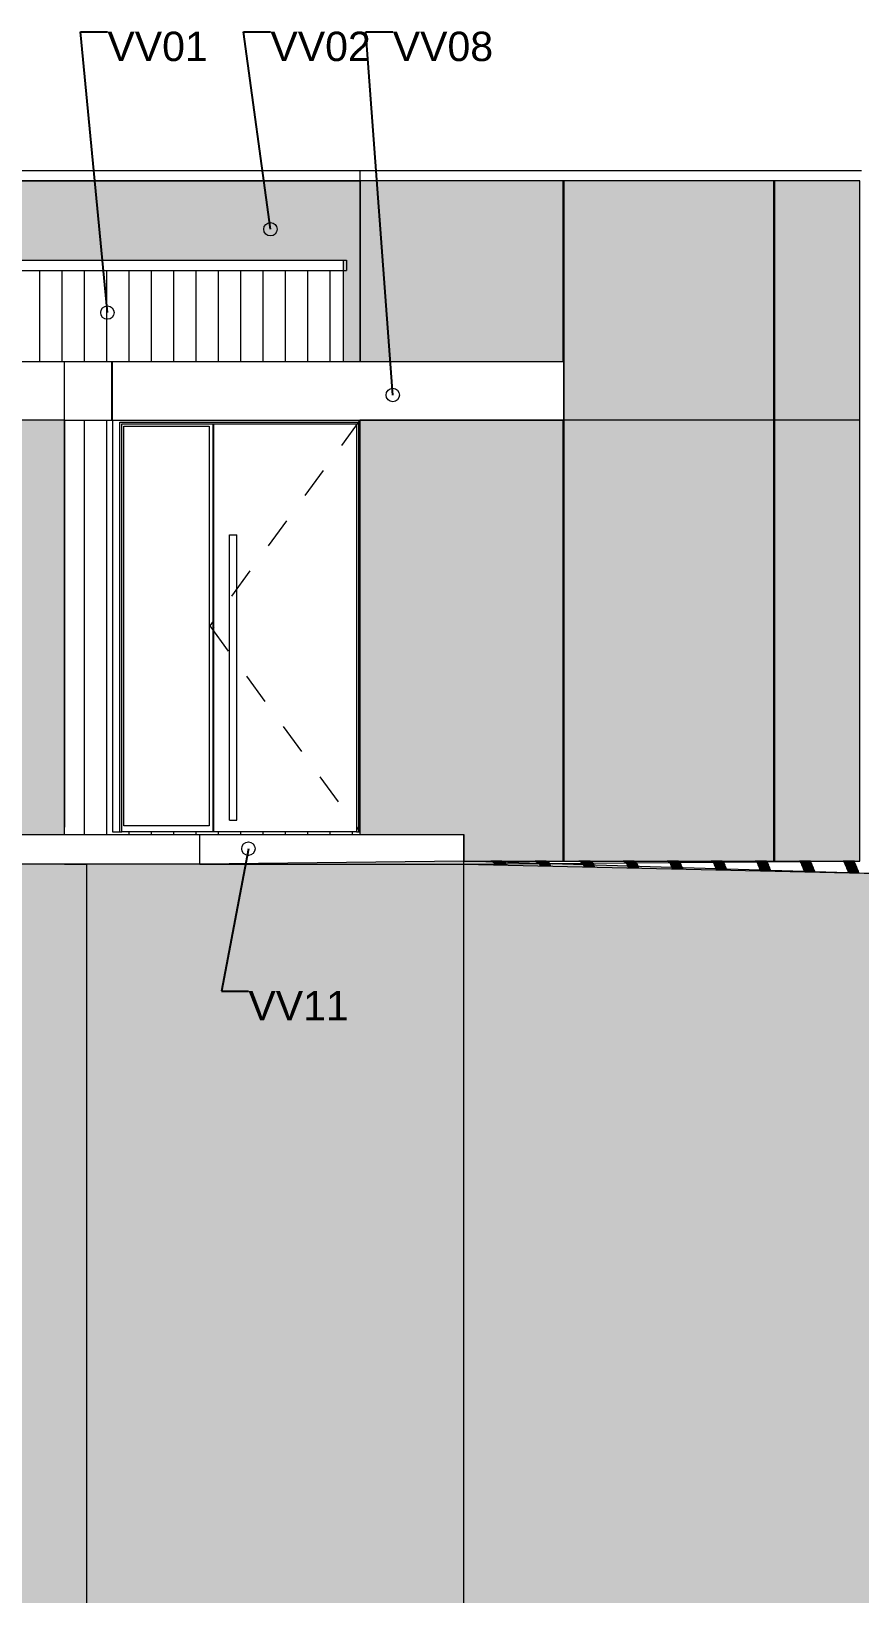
# Model space of a CAD drawing. Header units: millimetres. Extents: x -280990 to -136866, y -15139 to 7194.
# Drawn here: x -158849 to -153207, y -3972 to 6661 of the extents above; entities that cross this region are included whole.
import ezdxf

# ---------------------------------------------------------------- set-up
doc = ezdxf.new("R2010")
doc.units = ezdxf.units.MM
doc.header["$MEASUREMENT"] = 0
doc.linetypes.add('Dashed', pattern=[423.333333, 211.666667, -211.666667])
for name, color, linetype, lineweight in [('Annotation - Label_Pen_No__1', 7, 'Continuous', 13), ('New_   _3D_Pen_No__1', 7, 'Continuous', 13), ('New_0_Pen_No__1', 7, 'Continuous', 13), ('New_0_Pen_No__2', 8, 'Continuous', 15), ('New_2D Drafting - General_Pen_No__1', 7, 'Continuous', 13), ('New_2D Drafting - General_Pen_No__18', 9, 'Continuous', 15), ('New_ARCHICAD Doors_Pen_No__1', 7, 'Continuous', 13), ('New_HALJASTUS_Pen_No__1', 7, 'Continuous', 13), ('New_Shell - Roof_Pen_No__1', 7, 'Continuous', 13), ('New_Site & Landscape - Terrain_Pen_No__1', 7, 'Continuous', 13), ('New_Structural - Bearing_Pen_No__1', 7, 'Continuous', 13)]:
    doc.layers.add(name, color=color, linetype=linetype, lineweight=lineweight)
doc.layers.add('New_2D Drafting - General_Pen_No__61', color=7, linetype='Continuous', lineweight=20, true_color=0x6a6a6a)
doc.layers.add('New_Structural - Bearing', color=7, linetype='Continuous')
doc.styles.add('GENERATED_STYLE_1', font='')
doc.styles.get('GENERATED_STYLE_1').set_extended_font_data('Arial')
doc.dimstyles.new('GENERATED_STYLE__2', dxfattribs={"dimtxt": 0.18, "dimasz": 182.4, "dimexe": 0.18, "dimexo": 0.0625, "dimgap": 0, "dimtad": 0, "dimtih": 1, "dimtoh": 1, "dimdec": 4, "dimzin": 0, "dimdsep": 46, "dimcen": 0.09, "dimadec": 0, "dimazin": 0, "dimtfac": 1, "dimtdec": 4, "dimtmove": 0, "dimatfit": 3, "dimldrblk": 'ARROWHEAD_1', "dimfxl": 0, "dimtolj": 1, "dimtzin": 0, "dimarcsym": 0})

# ---------------------------------------------------------------- blocks, each defined once
blk = doc.blocks.new('ARROWHEAD_1')
at = {"color": 0, "linetype": 'Continuous', "lineweight": 0}
blk.add_line((0, 0), (-1, 0), dxfattribs=at)
blk.add_circle((0, 0), 0.25, dxfattribs=at)

msp = doc.modelspace()

# ---------------------------------------------------------------- hatches: boundary and pattern name
at = {"layer": 'New_2D Drafting - General_Pen_No__18', "linetype": 'Continuous', "lineweight": 15}
for points in [[(-167270.0815, 1222.0463), (-167270.0815, 1213.5462), (-167198.5828, 1213.5462), (-164626.2995, 1213.5462), (-164626.2995, 4013.5463), (-164623.0332, 4013.5463), (-164623.0332, 4413.5462), (-163622.9603, 4413.5462), (-163622.9601, 5103.5463), (-156725.5452, 5103.5463), (-156725.5452, 5033.5462), (-156725.5452, 4413.5462), (-156608.3593, 4413.5462), (-156608.3593, 5103.5463), (-156608.3593, 5643.5462), (-167270.0815, 5643.5463)], [(-156610.7899, 1193.5463), (-155902.5965, 1193.5463), (-155902.5965, 1013.7076), (-153207.4733, 1013.7076), (-153207.4733, 5643.5462), (-156608.3593, 5643.5462), (-156608.3593, 4413.5463), (-155223.1908, 4413.5463), (-155223.1908, 4013.5463), (-156610.7899, 4013.5463)], [(-159022.8864, 4013.5462), (-159022.8864, 1193.5462), (-158622.8864, 1193.5462), (-158622.8864, 4013.5462)]]:
    msp.add_hatch(color=9, dxfattribs=at).paths.add_polyline_path(points)
at = {"layer": 'New_2D Drafting - General_Pen_No__61', "linetype": 'Continuous', "lineweight": 20, "true_color": 0x6a6a6a}
h = msp.add_hatch(dxfattribs=at)
h.set_pattern_fill('Dashed_0003', color=251, style=0, pattern_type=2)
h.set_pattern_definition([(45, (544818.18, 1213.55), (-183.84776, 183.84776), [194.99999, -65]), (45, (544818.18, 1397.4), (-183.84776, 183.84776), [194.99999, -65])])
h.paths.add_polyline_path([(-175351.4119, -15138.6962), (-136866.4204, -15138.6962), (-136880.1435, 617.9985), (-140103.53, 790.1595), (-144752.4156, 795.3361), (-148659.4545, 793.5462), (-155902.5965, 1013.7076), (-157702.217, 993.5462), (-159022.8864, 993.5462), (-164626.0405, 993.5462), (-175321.6693, 1014.3891), (-175351.4118, -246.9237)])
at = {"layer": 'New_Structural - Bearing', "linetype": 'Continuous', "lineweight": 0, "true_color": 0x000000}
h = msp.add_hatch(dxfattribs=at)
h.set_pattern_fill('Plank_Floor_vert_0003', color=18, style=0, pattern_type=2)
h.set_pattern_definition([(90, (544818.18, 1213.55), (152, 0), [])])
h.paths.add_polyline_path([(-163645.9603, 4413.5462), (-156702.4326, 4413.5461), (-156702.4326, 5033.5462), (-163645.9603, 5033.5462)])
h = msp.add_hatch(dxfattribs=at)
h.set_pattern_fill('Plank_Floor_vert_0003', color=18, style=0, pattern_type=2)
h.set_pattern_definition([(90, (544818.18, 1213.55), (152, 0), [])])
h.paths.add_polyline_path([(-158622.8863, 1243.5462), (-158622.8863, 1193.5462), (-157619.8244, 1193.5462), (-156608.3593, 1193.5463), (-156608.3593, 1213.5463), (-158295.2806, 1213.5463), (-158295.2806, 4013.5462), (-158620.4367, 4013.5462), (-158620.4367, 1243.5462)])

# ---------------------------------------------------------------- linework, layer by layer
at = {"layer": 'New_   _3D_Pen_No__1', "color": 7, "linetype": 'Continuous', "lineweight": 13}
for p, q in [((-157606.1053, 1213.5462), (-157606.1053, 3988.5462)), ((-157499.3971, 3233.2602), (-157449.3971, 3233.2602)), ((-157499.3971, 1292.9903), (-157499.3971, 3233.2602)), ((-157449.3971, 1292.9903), (-157449.3971, 3233.2602)), ((-157499.3971, 1292.9903), (-157449.3971, 1292.9903)), ((-158622.8864, 1193.5462), (-157702.217, 1193.5462)), ((-157702.217, 1193.5462), (-155902.5965, 1193.5462)), ((-157702.217, 993.5462), (-157702.217, 1193.5462)), ((-155902.5965, 1007.9585), (-155902.5965, 1193.5462)), ((-157702.217, 993.5462), (-155902.5965, 993.5462)), ((-155902.5965, -13925.15), (-155902.5965, 993.5462))]:
    msp.add_line(p, q, dxfattribs=at)
at = {"layer": 'New_0_Pen_No__1', "color": 7, "linetype": 'Continuous', "lineweight": 13, "flags": 128}
for points in [[(-156608.3593, 4413.5462), (-155227.1908, 4413.5462), (-155227.1908, 5643.5462), (-156608.3593, 5643.5462)], [(-155223.1908, 4017.5463), (-153793.0223, 4017.5463), (-153793.0223, 5643.5462), (-155223.1908, 5643.5462)], [(-153789.0223, 4017.5463), (-153207.4733, 4017.5463), (-153207.4733, 5643.5462), (-153789.0223, 5643.5462)], [(-156610.7899, 1193.5463), (-155902.5965, 1193.5463), (-155902.5965, 1013.7076), (-155227.1908, 1013.7076), (-155227.1908, 4013.5463), (-156610.7899, 4013.5463)], [(-155223.1908, 1013.7076), (-153793.0223, 1013.7076), (-153793.0223, 4013.5463), (-155223.1908, 4013.5463)], [(-153789.0223, 1013.7076), (-153207.4733, 1013.7076), (-153207.4733, 4013.5463), (-153789.0223, 4013.5463)]]:
    msp.add_lwpolyline(points, close=True, dxfattribs=at)
at = {"layer": 'New_0_Pen_No__2', "color": 8, "linetype": 'Continuous', "lineweight": 15}
for p, q in [((-158299.2807, 4013.5462), (-158299.2807, 4413.5459)), ((-158295.2807, 4013.5462), (-158295.2807, 4413.5459))]:
    msp.add_line(p, q, dxfattribs=at)
at = {"layer": 'New_2D Drafting - General_Pen_No__1', "color": 7, "linetype": 'Dashed', "lineweight": 13}
for p, q in [((-156610.7899, 4013.5462), (-157633.2807, 2613.5462)), ((-157633.2807, 2613.5462), (-156610.7899, 1213.5462))]:
    msp.add_line(p, q, dxfattribs=at)
at = {"layer": 'New_2D Drafting - General_Pen_No__1', "color": 7, "linetype": 'Continuous', "lineweight": 13, "flags": 128}
for points in [[(-167270.0815, 1222.0463), (-167270.0815, 1213.5462), (-167198.5828, 1213.5462), (-164626.2995, 1213.5462), (-164626.2995, 4013.5463), (-164623.0332, 4013.5463), (-164623.0332, 4413.5462), (-163622.9603, 4413.5462), (-163622.9601, 5103.5463), (-156725.5452, 5103.5463), (-156725.5452, 5033.5462), (-156725.5452, 4413.5462), (-156608.3593, 4413.5462), (-156608.3593, 5103.5463), (-156608.3593, 5643.5462), (-167270.0815, 5643.5463)], [(-156610.7899, 1193.5463), (-155902.5965, 1193.5463), (-155902.5965, 1013.7076), (-153207.4733, 1013.7076), (-153207.4733, 5643.5462), (-156608.3593, 5643.5462), (-156608.3593, 4413.5463), (-155223.1908, 4413.5463), (-155223.1908, 4013.5463), (-156610.7899, 4013.5463)], [(-159022.8864, 4013.5462), (-159022.8864, 1193.5462), (-158622.8864, 1193.5462), (-158622.8864, 4013.5462)], [(-175351.4119, -15138.6962), (-136866.4204, -15138.6962), (-136880.1435, 617.9985), (-140103.53, 790.1595), (-144752.4156, 795.3361), (-148659.4545, 793.5462), (-155902.5965, 1013.7076), (-157702.217, 993.5462), (-159022.8864, 993.5462), (-164626.0405, 993.5462), (-175321.6693, 1014.3891), (-175351.4118, -246.9237)]]:
    msp.add_lwpolyline(points, close=True, dxfattribs=at)
at = {"layer": 'New_ARCHICAD Doors_Pen_No__1', "color": 7, "linetype": 'Continuous', "lineweight": 13}
for p, q in [((-158295.2807, 4013.5462), (-158295.2807, 1213.5462)), ((-158245.2807, 1213.5462), (-158245.2807, 4000.5462)), ((-158245.2807, 4000.5462), (-156621.2807, 4000.5462)), ((-158233.2807, 1213.5462), (-158233.2807, 3988.5462)), ((-158233.2807, 3988.5462), (-156633.2807, 3988.5462)), ((-158218.2807, 1253.5462), (-158218.2807, 3973.5462)), ((-158218.2807, 3973.5462), (-157638.2807, 3973.5462)), ((-157638.2807, 3973.5462), (-157638.2807, 1253.5462)), ((-157610.2807, 1213.5462), (-157610.2807, 3985.5462)), ((-157610.2807, 3985.5462), (-157606.1053, 3985.5462)), ((-156633.2807, 3988.5462), (-156633.2807, 1213.5462)), ((-156621.2807, 4000.5462), (-156621.2807, 1213.5462)), ((-157606.1053, 2605.4878), (-157610.2807, 2599.5462)), ((-157606.1053, 2593.6047), (-157610.2807, 2599.5462)), ((-158295.2807, 1213.5462), (-158245.2807, 1213.5462)), ((-158245.2807, 1213.5462), (-158233.2807, 1213.5462)), ((-156633.2807, 1213.5462), (-158233.2807, 1213.5462)), ((-157638.2807, 1253.5462), (-158218.2807, 1253.5462)), ((-156633.2807, 1213.5462), (-156621.2807, 1213.5462)), ((-156621.2807, 1213.5462), (-156608.3593, 1213.5462))]:
    msp.add_line(p, q, dxfattribs=at)
at = {"layer": 'New_HALJASTUS_Pen_No__1', "color": 7, "linetype": 'Continuous', "lineweight": 13}
for p, q in [((-158622.8875, 993.5462), (-158472.2169, 993.5462)), ((-158472.2169, 993.5462), (-158472.2169, -13925.15))]:
    msp.add_line(p, q, dxfattribs=at)
at = {"layer": 'New_Shell - Roof_Pen_No__1', "color": 7, "linetype": 'Continuous', "lineweight": 13}
for p, q in [((-167277.1687, 5713.5462), (-156608.3593, 5713.5462)), ((-167277.1687, 5643.5462), (-156608.3593, 5643.5462)), ((-156608.3593, 5713.5462), (-153196.4732, 5713.5462)), ((-156608.3593, 5643.5462), (-156608.3593, 5713.5462)), ((-163645.9601, 5103.5462), (-156702.4326, 5103.5462)), ((-164623.0332, 4413.5462), (-158622.8864, 4413.5462)), ((-158622.8864, 4013.5462), (-158622.8864, 4413.5462)), ((-158622.8864, 4413.5462), (-155223.1908, 4413.5462)), ((-155223.1908, 4013.5462), (-155223.1908, 4413.5462)), ((-158620.6, 4013.5462), (-155223.1908, 4013.5462))]:
    msp.add_line(p, q, dxfattribs=at)
at = {"layer": 'New_Site & Landscape - Terrain_Pen_No__1', "color": 7, "linetype": 'Continuous', "lineweight": 13}
for p, q in [((-155902.5965, 993.5462), (-153248.5429, 1013.4002)), ((-155902.5965, 993.5462), (-155902.5965, 1007.9585)), ((-155902.5965, 993.5462), (-148659.4545, 826.4303)), ((-155644.4318, 1012.9581), (-155719.6625, 1013.083)), ((-155644.4318, 1012.9581), (-155719.199, 1012.8174)), ((-155642.5776, 1011.896), (-155717.8083, 1012.0209)), ((-155642.5776, 1011.896), (-155717.3448, 1011.7554)), ((-155640.7234, 1010.834), (-155715.9541, 1010.9588)), ((-155640.7234, 1010.834), (-155715.4905, 1010.6933)), ((-155638.8692, 1009.7719), (-155714.0999, 1009.8968)), ((-155638.8692, 1009.7719), (-155713.6363, 1009.6312)), ((-155637.015, 1008.7098), (-155712.2457, 1008.8347)), ((-155637.015, 1008.7098), (-155711.7821, 1008.5692)), ((-155635.1607, 1007.6478), (-155710.3914, 1007.7726)), ((-155635.1607, 1007.6478), (-155709.9279, 1007.5071)), ((-155633.3065, 1006.5857), (-155708.5372, 1006.7106)), ((-155633.3065, 1006.5857), (-155708.0737, 1006.4451)), ((-155631.4523, 1005.5236), (-155706.683, 1005.6485)), ((-155631.4523, 1005.5236), (-155706.2195, 1005.383)), ((-155629.5981, 1004.4616), (-155704.8288, 1004.5864)), ((-155629.5981, 1004.4616), (-155704.3652, 1004.3209)), ((-155627.7439, 1003.3995), (-155702.9746, 1003.5244)), ((-155627.7439, 1003.3995), (-155702.511, 1003.2589)), ((-155625.8897, 1002.3374), (-155701.1204, 1002.4623)), ((-155625.8896, 1002.3374), (-155700.6568, 1002.1968)), ((-155624.0354, 1001.2754), (-155699.2661, 1001.4003)), ((-155624.0354, 1001.2754), (-155698.8026, 1001.1347)), ((-155622.1812, 1000.2133), (-155697.4119, 1000.3382)), ((-155622.1812, 1000.2133), (-155696.9484, 1000.0727)), ((-155620.327, 999.1513), (-155695.5577, 999.2761)), ((-155620.327, 999.1513), (-155695.0941, 999.0106)), ((-155618.4728, 998.0892), (-155693.7035, 998.2141)), ((-155618.4728, 998.0892), (-155693.2399, 997.9486)), ((-155616.6186, 997.0271), (-155691.8493, 997.152)), ((-155616.6186, 997.0271), (-155691.3857, 996.8865)), ((-155614.7643, 995.9651), (-155689.9951, 996.0899)), ((-155614.7643, 995.9651), (-155689.5315, 995.8244)), ((-155612.9101, 992.3871), (-155688.1408, 994.6471)), ((-155612.9101, 992.3871), (-155687.6773, 993.5464)), ((-155611.0559, 987.9842), (-155686.2866, 990.2442)), ((-155611.0559, 987.9842), (-155685.8231, 989.1435)), ((-155644.4318, 1012.9581), (-155644.8409, 1013.1924)), ((-155642.5776, 1011.896), (-155643.0412, 1012.1615)), ((-155640.7234, 1010.834), (-155641.1869, 1011.0995)), ((-155638.8692, 1009.7719), (-155639.3327, 1010.0374)), ((-155637.015, 1008.7098), (-155637.4785, 1008.9753)), ((-155635.1607, 1007.6478), (-155635.6243, 1007.9133)), ((-155633.3065, 1006.5857), (-155633.7701, 1006.8512)), ((-155631.4523, 1005.5236), (-155631.9159, 1005.7892)), ((-155629.5981, 1004.4616), (-155630.0616, 1004.7271)), ((-155627.7439, 1003.3995), (-155628.2074, 1003.665)), ((-155625.8896, 1002.3374), (-155626.3532, 1002.603)), ((-155624.0354, 1001.2754), (-155624.499, 1001.5409)), ((-155622.1812, 1000.2133), (-155622.6448, 1000.4788)), ((-155620.327, 999.1513), (-155620.7905, 999.4168)), ((-155618.4728, 998.0892), (-155618.9363, 998.3547)), ((-155616.6186, 997.0271), (-155617.0821, 997.2926)), ((-155614.7643, 995.9651), (-155615.2279, 996.2306)), ((-155612.9101, 992.3871), (-155613.3737, 993.4878)), ((-155611.0559, 987.9842), (-155611.5195, 989.0849)), ((-155343.509, 1012.4586), (-155418.7397, 1012.5835)), ((-155343.509, 1012.4586), (-155418.2762, 1012.318)), ((-155341.6548, 1011.3965), (-155416.8855, 1011.5214)), ((-155341.6548, 1011.3965), (-155416.4219, 1011.2559)), ((-155339.8006, 1010.3345), (-155415.0313, 1010.4593)), ((-155339.8006, 1010.3345), (-155414.5677, 1010.1938)), ((-155337.9464, 1009.2724), (-155413.1771, 1009.3973)), ((-155337.9464, 1009.2724), (-155412.7135, 1009.1318)), ((-155336.0921, 1008.2103), (-155411.3229, 1008.3352)), ((-155336.0921, 1008.2103), (-155410.8593, 1008.0697)), ((-155334.2379, 1007.1483), (-155409.4686, 1007.2732)), ((-155334.2379, 1007.1483), (-155409.0051, 1007.0076)), ((-155332.3837, 1006.0862), (-155407.6144, 1006.2111)), ((-155332.3837, 1006.0862), (-155407.1509, 1005.9456)), ((-155330.5295, 1005.0242), (-155405.7602, 1005.149)), ((-155330.5295, 1005.0242), (-155405.2966, 1004.8835)), ((-155328.6753, 1003.9621), (-155403.906, 1004.087)), ((-155328.6753, 1003.9621), (-155403.4424, 1003.8214)), ((-155326.8211, 1002.9), (-155402.0518, 1003.0249)), ((-155326.8211, 1002.9), (-155401.5882, 1002.7594)), ((-155324.9668, 1001.838), (-155400.1975, 1001.9628)), ((-155324.9668, 1001.838), (-155399.734, 1001.6973)), ((-155323.1126, 1000.7759), (-155398.3433, 1000.9008)), ((-155323.1126, 1000.7759), (-155397.8798, 1000.6353)), ((-155321.2584, 999.7138), (-155396.4891, 999.8387)), ((-155321.2584, 999.7138), (-155396.0256, 999.5732)), ((-155319.4042, 998.6518), (-155394.6349, 998.7766)), ((-155319.4042, 998.6518), (-155394.1713, 998.5111)), ((-155353.9853, 997.6502), (-155392.7807, 997.7146)), ((-155377.0259, 997.4778), (-155392.3171, 997.4491)), ((-155315.6958, 992.1527), (-155390.9265, 994.4127)), ((-155315.6957, 992.1527), (-155390.4629, 993.312)), ((-155313.8415, 987.7498), (-155389.0722, 990.0098)), ((-155313.8415, 987.7498), (-155388.6087, 988.9091)), ((-155311.9873, 983.3469), (-155387.218, 985.6069)), ((-155311.9873, 983.3469), (-155386.7545, 984.5062)), ((-155317.55, 996.5556), (-155377.0282, 997.4778)), ((-155317.55, 996.5556), (-155353.9867, 997.6502)), ((-155343.509, 1012.4586), (-155343.9726, 1012.7241)), ((-155341.6548, 1011.3965), (-155342.1184, 1011.662)), ((-155339.8006, 1010.3345), (-155340.2641, 1010.6)), ((-155337.9464, 1009.2724), (-155338.4099, 1009.5379)), ((-155336.0921, 1008.2103), (-155336.5557, 1008.4759)), ((-155334.2379, 1007.1483), (-155334.7015, 1007.4138)), ((-155332.3837, 1006.0862), (-155332.8473, 1006.3517)), ((-155330.5295, 1005.0242), (-155330.9931, 1005.2897)), ((-155328.6753, 1003.9621), (-155329.1388, 1004.2276)), ((-155326.8211, 1002.9), (-155327.2846, 1003.1655)), ((-155324.9668, 1001.838), (-155325.4304, 1002.1035)), ((-155323.1126, 1000.7759), (-155323.5762, 1001.0414)), ((-155321.2584, 999.7138), (-155321.722, 999.9794)), ((-155319.4042, 998.6518), (-155319.8677, 998.9173)), ((-155317.55, 996.5556), (-155318.0135, 997.6563)), ((-155315.6958, 992.1527), (-155316.1593, 993.2534)), ((-155313.8415, 987.7498), (-155314.3051, 988.8505)), ((-155311.9873, 983.3469), (-155312.4509, 984.4476)), ((-155310.5298, 979.886), (-155310.5967, 980.0447)), ((-155044.4404, 1013.0212), (-155119.6711, 1013.146)), ((-155044.4404, 1013.0212), (-155119.2076, 1012.8805)), ((-155042.5862, 1011.9591), (-155117.8169, 1012.084)), ((-155042.5862, 1011.9591), (-155117.3534, 1011.8185)), ((-155040.732, 1010.897), (-155115.9627, 1011.0219)), ((-155040.732, 1010.897), (-155115.4991, 1010.7564)), ((-155038.8778, 1009.835), (-155114.1085, 1009.9599)), ((-155038.8778, 1009.835), (-155113.6449, 1009.6943)), ((-155037.0236, 1008.7729), (-155112.2543, 1008.8978)), ((-155037.0236, 1008.7729), (-155111.7907, 1008.6323)), ((-155035.1693, 1007.7109), (-155110.4, 1007.8357)), ((-155035.1693, 1007.7109), (-155109.9365, 1007.5702)), ((-155033.3151, 1006.6488), (-155108.5458, 1006.7737)), ((-155033.3151, 1006.6488), (-155108.0823, 1006.5082)), ((-155031.4609, 1005.5867), (-155106.6916, 1005.7116)), ((-155031.4609, 1005.5867), (-155106.228, 1005.4461)), ((-155029.6067, 1004.5247), (-155104.8374, 1004.6495)), ((-155029.6067, 1004.5247), (-155104.3738, 1004.384)), ((-155027.7525, 1003.4626), (-155102.9832, 1003.5875)), ((-155027.7525, 1003.4626), (-155102.5196, 1003.322)), ((-155025.8982, 1002.4005), (-155101.1289, 1002.5254)), ((-155025.8982, 1002.4005), (-155100.6654, 1002.2599)), ((-155024.044, 1001.3385), (-155099.2747, 1001.4634)), ((-155024.044, 1001.3385), (-155098.8112, 1001.1978)), ((-155022.1898, 1000.2764), (-155097.4205, 1000.4013)), ((-155022.1898, 1000.2764), (-155096.957, 1000.1358)), ((-155020.3356, 996.3212), (-155095.5663, 998.5813)), ((-155020.3356, 996.3212), (-155095.1027, 997.4805)), ((-155018.4814, 991.9183), (-155093.7121, 994.1784)), ((-155018.4814, 991.9183), (-155093.2485, 993.0776)), ((-155016.6272, 987.5154), (-155091.8579, 989.7755)), ((-155016.6272, 987.5154), (-155091.3943, 988.6747)), ((-155014.7729, 983.1125), (-155090.0036, 985.3726)), ((-155014.7729, 983.1125), (-155089.5401, 984.2718)), ((-155012.9187, 978.7096), (-155088.1494, 980.9697)), ((-155012.9187, 978.7096), (-155087.6859, 979.8689)), ((-155011.0645, 974.3067), (-155086.2952, 976.5668)), ((-155011.0645, 974.3067), (-155085.8317, 975.466)), ((-155044.4404, 1013.0212), (-155044.8302, 1013.2444)), ((-155042.5862, 1011.9591), (-155043.0498, 1012.2246)), ((-155040.732, 1010.897), (-155041.1955, 1011.1626)), ((-155038.8778, 1009.835), (-155039.3413, 1010.1005)), ((-155037.0236, 1008.7729), (-155037.4871, 1009.0384)), ((-155035.1693, 1007.7109), (-155035.6329, 1007.9764)), ((-155033.3151, 1006.6488), (-155033.7787, 1006.9143)), ((-155031.4609, 1005.5867), (-155031.9245, 1005.8522)), ((-155029.6067, 1004.5247), (-155030.0702, 1004.7902)), ((-155027.7525, 1003.4626), (-155028.216, 1003.7281)), ((-155025.8982, 1002.4005), (-155026.3618, 1002.6661)), ((-155024.044, 1001.3385), (-155024.5076, 1001.604)), ((-155022.1898, 1000.2764), (-155022.6534, 1000.5419)), ((-155020.3356, 996.3212), (-155020.7991, 997.422)), ((-155018.4814, 991.9183), (-155018.9449, 993.0191)), ((-155016.6272, 987.5154), (-155017.0907, 988.6162)), ((-155014.7729, 983.1125), (-155015.2365, 984.2132)), ((-155012.9187, 978.7096), (-155013.3823, 979.8103)), ((-155011.0645, 974.3067), (-155011.5281, 975.4074)), ((-154743.5176, 1012.5217), (-154818.7483, 1012.6466)), ((-154743.5176, 1012.5217), (-154818.2848, 1012.381)), ((-154741.6634, 1011.4596), (-154816.8941, 1011.5845)), ((-154741.6634, 1011.4596), (-154816.4305, 1011.319)), ((-154739.8092, 1010.3976), (-154815.0399, 1010.5224)), ((-154739.8092, 1010.3976), (-154814.5763, 1010.2569)), ((-154737.955, 1009.3355), (-154813.1857, 1009.4604)), ((-154737.955, 1009.3355), (-154812.7221, 1009.1949)), ((-154736.1007, 1008.2734), (-154811.3314, 1008.3983)), ((-154736.1007, 1008.2734), (-154810.8679, 1008.1328)), ((-154734.2465, 1007.2114), (-154809.4772, 1007.3362)), ((-154734.2465, 1007.2114), (-154809.0137, 1007.0707)), ((-154732.3923, 1006.1493), (-154807.623, 1006.2742)), ((-154732.3923, 1006.1493), (-154807.1595, 1006.0087)), ((-154730.5381, 1005.0872), (-154805.7688, 1005.2121)), ((-154730.5381, 1005.0872), (-154805.3052, 1004.9466)), ((-154728.6839, 1004.0252), (-154803.9146, 1004.1501)), ((-154728.6839, 1004.0252), (-154803.451, 1003.8845)), ((-154726.8297, 1002.9631), (-154802.0604, 1003.088)), ((-154726.8297, 1002.9631), (-154801.5968, 1002.8225)), ((-154774.6994, 1001.9836), (-154800.2061, 1002.0259)), ((-154724.9754, 1000.4898), (-154799.7426, 1001.6491)), ((-154723.1212, 996.0869), (-154798.3519, 998.3469)), ((-154723.1212, 996.0869), (-154797.8884, 997.2462)), ((-154721.267, 991.684), (-154796.4977, 993.944)), ((-154721.267, 991.684), (-154796.0341, 992.8433)), ((-154719.4128, 987.2811), (-154794.6435, 989.5411)), ((-154719.4128, 987.2811), (-154794.1799, 988.4404)), ((-154717.5586, 982.8782), (-154792.7893, 985.1382)), ((-154717.5586, 982.8782), (-154792.3257, 984.0375)), ((-154715.7043, 978.4753), (-154790.9351, 980.7353)), ((-154715.7043, 978.4753), (-154790.4715, 979.6346)), ((-154713.8501, 974.0724), (-154789.0808, 976.3324)), ((-154713.8501, 974.0724), (-154788.6173, 975.2317)), ((-154711.9959, 969.6695), (-154787.2266, 971.9295)), ((-154711.9959, 969.6695), (-154786.7631, 970.8288)), ((-154724.9754, 1000.4898), (-154774.701, 1001.9836)), ((-154743.5176, 1012.5217), (-154743.9812, 1012.7872)), ((-154741.6634, 1011.4596), (-154742.127, 1011.7251)), ((-154739.8092, 1010.3976), (-154740.2727, 1010.6631)), ((-154737.955, 1009.3355), (-154738.4185, 1009.601)), ((-154736.1007, 1008.2734), (-154736.5643, 1008.539)), ((-154734.2465, 1007.2114), (-154734.7101, 1007.4769)), ((-154732.3923, 1006.1493), (-154732.8559, 1006.4148)), ((-154730.5381, 1005.0872), (-154731.0016, 1005.3528)), ((-154728.6839, 1004.0252), (-154729.1474, 1004.2907)), ((-154726.8297, 1002.9631), (-154727.2932, 1003.2286)), ((-154724.9754, 1000.4898), (-154725.439, 1001.5905)), ((-154723.1212, 996.0869), (-154723.5848, 997.1876)), ((-154721.267, 991.684), (-154721.7306, 992.7847)), ((-154719.4128, 987.2811), (-154719.8763, 988.3818)), ((-154717.5586, 982.8782), (-154718.0221, 983.9789)), ((-154715.7043, 978.4753), (-154716.1679, 979.576)), ((-154713.8501, 974.0724), (-154714.3137, 975.1731)), ((-154711.9959, 969.6695), (-154712.4595, 970.7702)), ((-154710.4679, 966.0411), (-154710.6053, 966.3673)), ((-154444.449, 1013.0843), (-154519.6797, 1013.2091)), ((-154444.449, 1013.0843), (-154519.2162, 1012.9436)), ((-154442.5948, 1012.0222), (-154517.8255, 1012.1471)), ((-154442.5948, 1012.0222), (-154517.362, 1011.8816)), ((-154440.7406, 1010.9601), (-154515.9713, 1011.085)), ((-154440.7406, 1010.9601), (-154515.5077, 1010.8195)), ((-154438.8864, 1009.8981), (-154514.1171, 1010.023)), ((-154438.8864, 1009.8981), (-154513.6535, 1009.7574)), ((-154437.0322, 1008.836), (-154512.2629, 1008.9609)), ((-154437.0321, 1008.836), (-154511.7993, 1008.6954)), ((-154435.1779, 1007.774), (-154510.4086, 1007.8988)), ((-154435.1779, 1007.774), (-154509.9451, 1007.6333)), ((-154433.3237, 1006.7119), (-154508.5544, 1006.8368)), ((-154433.3237, 1006.7119), (-154508.0909, 1006.5712)), ((-154431.4695, 1005.6498), (-154506.7002, 1005.7747)), ((-154431.4695, 1005.6498), (-154506.2366, 1005.5092)), ((-154429.6153, 1004.5878), (-154504.846, 1004.7126)), ((-154429.6153, 1004.5878), (-154504.3824, 1004.4471)), ((-154427.7611, 1000.2554), (-154502.9918, 1002.5154)), ((-154427.7611, 1000.2554), (-154502.5282, 1001.4147)), ((-154425.9068, 995.8525), (-154501.1375, 998.1125)), ((-154425.9068, 995.8525), (-154500.674, 997.0118)), ((-154424.0526, 991.4496), (-154499.2833, 993.7096)), ((-154424.0526, 991.4496), (-154498.8198, 992.6089)), ((-154422.1984, 987.0467), (-154497.4291, 989.3067)), ((-154422.1984, 987.0467), (-154496.9656, 988.206)), ((-154420.3442, 982.6438), (-154495.5749, 984.9038)), ((-154420.3442, 982.6438), (-154495.1113, 983.8031)), ((-154418.49, 978.2409), (-154493.7207, 980.5009)), ((-154418.49, 978.2409), (-154493.2571, 979.4002)), ((-154416.6358, 973.838), (-154491.8665, 976.098)), ((-154416.6358, 973.838), (-154491.4029, 974.9973)), ((-154414.7815, 969.4351), (-154490.0122, 971.6951)), ((-154414.7815, 969.4351), (-154489.5487, 970.5944)), ((-154412.9273, 965.0322), (-154488.158, 967.2922)), ((-154412.9273, 965.0322), (-154487.6945, 966.1915)), ((-154411.0731, 960.6293), (-154486.3038, 962.8893)), ((-154411.0731, 960.6293), (-154485.8402, 961.7886)), ((-154444.449, 1013.0843), (-154444.8194, 1013.2964)), ((-154442.5948, 1012.0222), (-154443.0584, 1012.2877)), ((-154440.7406, 1010.9601), (-154441.2041, 1011.2257)), ((-154438.8864, 1009.8981), (-154439.3499, 1010.1636)), ((-154437.0321, 1008.836), (-154437.4957, 1009.1015)), ((-154435.1779, 1007.774), (-154435.6415, 1008.0395)), ((-154433.3237, 1006.7119), (-154433.7873, 1006.9774)), ((-154431.4695, 1005.6498), (-154431.933, 1005.9153)), ((-154429.6153, 1004.5878), (-154430.0788, 1004.8533)), ((-154427.7611, 1000.2554), (-154428.2246, 1001.3561)), ((-154425.9068, 995.8525), (-154426.3704, 996.9532)), ((-154424.0526, 991.4496), (-154424.5162, 992.5503)), ((-154422.1984, 987.0467), (-154422.662, 988.1474)), ((-154420.3442, 982.6438), (-154420.8077, 983.7445)), ((-154418.49, 978.2409), (-154418.9535, 979.3416)), ((-154416.6358, 973.838), (-154417.0993, 974.9387)), ((-154414.7815, 969.4351), (-154415.2451, 970.5358)), ((-154412.9273, 965.0322), (-154413.3909, 966.1329)), ((-154411.0731, 960.6293), (-154411.5367, 961.73)), ((-154143.5262, 1012.5848), (-154218.7569, 1012.7097)), ((-154143.5262, 1012.5848), (-154218.2934, 1012.4441)), ((-154141.672, 1011.5227), (-154216.9027, 1011.6476)), ((-154141.672, 1011.5227), (-154216.4391, 1011.3821)), ((-154139.8178, 1010.4607), (-154215.0485, 1010.5855)), ((-154139.8178, 1010.4607), (-154214.5849, 1010.32)), ((-154137.9636, 1009.3986), (-154213.1943, 1009.5235)), ((-154137.9636, 1009.3986), (-154212.7307, 1009.258)), ((-154136.1093, 1008.3365), (-154211.34, 1008.4614)), ((-154136.1093, 1008.3365), (-154210.8765, 1008.1959)), ((-154134.2551, 1007.2745), (-154209.4858, 1007.3993)), ((-154134.2551, 1007.2745), (-154209.0223, 1007.1338)), ((-154195.4134, 1006.317), (-154207.6316, 1006.3373)), ((-154132.4009, 1004.4239), (-154207.1681, 1005.5833)), ((-154130.5467, 1000.021), (-154205.7774, 1002.2811)), ((-154130.5467, 1000.021), (-154205.3138, 1001.1804)), ((-154128.6925, 995.6181), (-154203.9232, 997.8782)), ((-154128.6925, 995.6181), (-154203.4596, 996.7775)), ((-154126.8382, 991.2152), (-154202.069, 993.4753)), ((-154126.8382, 991.2152), (-154201.6054, 992.3746)), ((-154124.984, 986.8123), (-154200.2147, 989.0724)), ((-154124.984, 986.8123), (-154199.7512, 987.9717)), ((-154123.1298, 982.4094), (-154198.3605, 984.6695)), ((-154123.1298, 982.4094), (-154197.897, 983.5687)), ((-154121.2756, 978.0065), (-154196.5063, 980.2666)), ((-154121.2756, 978.0065), (-154196.0427, 979.1658)), ((-154132.4009, 1004.4239), (-154195.4153, 1006.317)), ((-154119.4214, 973.6036), (-154194.6521, 975.8637)), ((-154119.4214, 973.6036), (-154194.1885, 974.7629)), ((-154117.5672, 969.2007), (-154192.7979, 971.4608)), ((-154117.5672, 969.2007), (-154192.3343, 970.36)), ((-154115.7129, 964.7978), (-154190.9436, 967.0579)), ((-154115.7129, 964.7978), (-154190.4801, 965.9571)), ((-154113.8587, 960.3949), (-154189.0894, 962.655)), ((-154113.8587, 960.3949), (-154188.6259, 961.5542)), ((-154112.0045, 955.992), (-154187.2352, 958.2521)), ((-154112.0045, 955.992), (-154186.7717, 957.1513)), ((-154143.5262, 1012.5848), (-154143.9898, 1012.8503)), ((-154141.672, 1011.5227), (-154142.1355, 1011.7882)), ((-154139.8178, 1010.4607), (-154140.2813, 1010.7262)), ((-154137.9636, 1009.3986), (-154138.4271, 1009.6641)), ((-154136.1093, 1008.3365), (-154136.5729, 1008.602)), ((-154134.2551, 1007.2745), (-154134.7187, 1007.54)), ((-154132.4009, 1004.4239), (-154132.8645, 1005.5247)), ((-154130.5467, 1000.021), (-154131.0102, 1001.1218)), ((-154128.6925, 995.6181), (-154129.156, 996.7189)), ((-154126.8383, 991.2152), (-154127.3018, 992.316)), ((-154124.984, 986.8123), (-154125.4476, 987.9131)), ((-154123.1298, 982.4094), (-154123.5934, 983.5102)), ((-154121.2756, 978.0065), (-154121.7392, 979.1073)), ((-154119.4214, 973.6036), (-154119.8849, 974.7044)), ((-154117.5672, 969.2007), (-154118.0307, 970.3015)), ((-154115.7129, 964.7978), (-154116.1765, 965.8985)), ((-154113.8587, 960.3949), (-154114.3223, 961.4956)), ((-154112.0045, 955.992), (-154112.4681, 957.0927)), ((-153844.4576, 1013.1474), (-153919.6883, 1013.2722)), ((-153844.4576, 1013.1474), (-153919.2248, 1013.0067)), ((-153842.6034, 1012.0853), (-153917.8341, 1012.2102)), ((-153842.6034, 1012.0853), (-153917.3705, 1011.9447)), ((-153840.7492, 1011.0232), (-153915.9799, 1011.1481)), ((-153840.7492, 1011.0232), (-153915.5163, 1010.8826)), ((-153838.895, 1009.9612), (-153914.1257, 1010.086)), ((-153838.895, 1009.9612), (-153913.6621, 1009.8205)), ((-153847.8419, 1008.917), (-153912.2714, 1009.024)), ((-153854.6721, 1008.8659), (-153911.8079, 1008.7585)), ((-153835.1865, 1004.1896), (-153910.4172, 1006.4496)), ((-153835.1865, 1004.1896), (-153909.9537, 1005.3489)), ((-153833.3323, 999.7867), (-153908.563, 1002.0467)), ((-153833.3323, 999.7867), (-153908.0995, 1000.946)), ((-153831.4781, 995.3838), (-153906.7088, 997.6438)), ((-153831.4781, 995.3838), (-153906.2452, 996.5431)), ((-153829.6239, 990.9809), (-153904.8546, 993.2409)), ((-153829.6239, 990.9809), (-153904.391, 992.1402)), ((-153827.7697, 986.578), (-153903.0004, 988.838)), ((-153827.7697, 986.578), (-153902.5368, 987.7373)), ((-153825.9154, 982.1751), (-153901.1461, 984.4351)), ((-153825.9154, 982.1751), (-153900.6826, 983.3344)), ((-153824.0612, 977.7722), (-153899.2919, 980.0322)), ((-153824.0612, 977.7722), (-153898.8284, 978.9315)), ((-153822.207, 973.3693), (-153897.4377, 975.6293)), ((-153822.207, 973.3693), (-153896.9742, 974.5286)), ((-153820.3528, 968.9664), (-153895.5835, 971.2264)), ((-153820.3528, 968.9664), (-153895.1199, 970.1257)), ((-153818.4986, 964.5635), (-153893.7293, 966.8235)), ((-153818.4986, 964.5635), (-153893.2657, 965.7228)), ((-153816.6444, 960.1606), (-153891.8751, 962.4206)), ((-153816.6443, 960.1606), (-153891.4115, 961.3199)), ((-153814.7901, 955.7577), (-153890.0208, 958.0177)), ((-153837.0407, 1008.5925), (-153854.6754, 1008.8659)), ((-153837.0407, 1008.5925), (-153847.8439, 1008.917)), ((-153844.4576, 1013.1474), (-153844.8087, 1013.3484)), ((-153842.6034, 1012.0853), (-153843.0669, 1012.3508)), ((-153840.7492, 1011.0232), (-153841.2127, 1011.2888)), ((-153838.895, 1009.9612), (-153839.3585, 1010.2267)), ((-153837.2109, 1008.9966), (-153837.5043, 1009.1646)), ((-153837.0407, 1008.5925), (-153837.2109, 1008.9966)), ((-153835.1865, 1004.1896), (-153835.6501, 1005.2903)), ((-153833.3323, 999.7867), (-153833.7959, 1000.8874)), ((-153831.4781, 995.3838), (-153831.9416, 996.4845)), ((-153829.6239, 990.9809), (-153830.0874, 992.0816)), ((-153827.7697, 986.578), (-153828.2332, 987.6787)), ((-153825.9154, 982.1751), (-153826.379, 983.2758)), ((-153824.0612, 977.7722), (-153824.5248, 978.8729)), ((-153822.207, 973.3693), (-153822.6706, 974.47)), ((-153820.3528, 968.9664), (-153820.8163, 970.0671)), ((-153818.4986, 964.5635), (-153818.9621, 965.6642)), ((-153816.6443, 960.1606), (-153817.1079, 961.2613)), ((-153543.5348, 1012.6479), (-153618.7655, 1012.7728)), ((-153543.5348, 1012.6479), (-153618.3019, 1012.5072)), ((-153541.6806, 1011.5858), (-153616.9113, 1011.7107)), ((-153541.6806, 1011.5858), (-153616.4477, 1011.4452)), ((-153539.8264, 1008.3581), (-153615.0571, 1010.6182)), ((-153539.8264, 1008.3581), (-153614.5935, 1009.5174)), ((-153537.9722, 1003.9552), (-153613.2029, 1006.2153)), ((-153537.9722, 1003.9552), (-153612.7393, 1005.1145)), ((-153536.1179, 999.5523), (-153611.3486, 1001.8124)), ((-153536.1179, 999.5523), (-153610.8851, 1000.7116)), ((-153534.2637, 995.1494), (-153609.4944, 997.4095)), ((-153534.2637, 995.1494), (-153609.0309, 996.3087)), ((-153532.4095, 990.7465), (-153607.6402, 993.0066)), ((-153532.4095, 990.7465), (-153607.1766, 991.9058)), ((-153530.5553, 986.3436), (-153605.786, 988.6036)), ((-153530.5553, 986.3436), (-153605.3224, 987.5029)), ((-153528.7011, 981.9407), (-153603.9318, 984.2007)), ((-153528.7011, 981.9407), (-153603.4682, 983.1)), ((-153526.8468, 977.5378), (-153602.0775, 979.7978)), ((-153526.8468, 977.5378), (-153601.614, 978.6971)), ((-153524.9926, 973.1349), (-153600.2233, 975.3949)), ((-153524.9926, 973.1349), (-153599.7598, 974.2942)), ((-153523.1384, 968.732), (-153598.3691, 970.992)), ((-153523.1384, 968.732), (-153597.9056, 969.8913)), ((-153521.2842, 964.3291), (-153596.5149, 966.5891)), ((-153521.2842, 964.3291), (-153596.0513, 965.4884)), ((-153519.43, 959.9262), (-153594.6607, 962.1862)), ((-153519.43, 959.9262), (-153594.1971, 961.0855)), ((-153517.5758, 955.5233), (-153592.8065, 957.7833)), ((-153543.5348, 1012.6479), (-153543.9984, 1012.9134)), ((-153541.6806, 1011.5858), (-153542.1441, 1011.8513)), ((-153539.8264, 1008.3581), (-153540.2899, 1009.4588)), ((-153537.9722, 1003.9552), (-153538.4357, 1005.0559)), ((-153536.1179, 999.5523), (-153536.5815, 1000.653)), ((-153534.2637, 995.1494), (-153534.7273, 996.2501)), ((-153532.4095, 990.7465), (-153532.8731, 991.8472)), ((-153530.5553, 986.3436), (-153531.0188, 987.4443)), ((-153528.7011, 981.9407), (-153529.1646, 983.0414)), ((-153526.8468, 977.5378), (-153527.3104, 978.6385)), ((-153524.9926, 973.1349), (-153525.4562, 974.2356)), ((-153523.1384, 968.732), (-153523.602, 969.8327)), ((-153521.2842, 964.3291), (-153521.7477, 965.4298)), ((-153519.43, 959.9262), (-153519.8935, 961.0269)), ((-153268.5559, 1013.2504), (-153319.6969, 1013.3353)), ((-153283.7895, 1013.1365), (-153319.2334, 1013.0698)), ((-153242.612, 1008.1238), (-153317.8427, 1010.3838)), ((-153242.612, 1008.1238), (-153317.3791, 1009.2831)), ((-153240.7578, 1003.7209), (-153315.9885, 1005.9809)), ((-153240.7578, 1003.7209), (-153315.5249, 1004.8802)), ((-153238.9036, 999.3179), (-153314.1343, 1001.578)), ((-153238.9036, 999.3179), (-153313.6707, 1000.4773)), ((-153237.0493, 994.915), (-153312.28, 997.1751)), ((-153237.0493, 994.915), (-153311.8165, 996.0744)), ((-153235.1951, 990.5121), (-153310.4258, 992.7722)), ((-153235.1951, 990.5121), (-153309.9623, 991.6715)), ((-153233.3409, 986.1092), (-153308.5716, 988.3693)), ((-153233.3409, 986.1092), (-153308.108, 987.2686)), ((-153231.4867, 981.7063), (-153306.7174, 983.9664)), ((-153231.4867, 981.7063), (-153306.2538, 982.8657)), ((-153229.6325, 977.3034), (-153304.8632, 979.5635)), ((-153229.6325, 977.3034), (-153304.3996, 978.4628)), ((-153227.7783, 972.9005), (-153303.009, 975.1606)), ((-153227.7783, 972.9005), (-153302.5454, 974.0599)), ((-153225.924, 968.4976), (-153301.1547, 970.7577)), ((-153225.924, 968.4976), (-153300.6912, 969.6569)), ((-153224.0698, 964.0947), (-153299.3005, 966.3548)), ((-153224.0698, 964.0947), (-153298.837, 965.254)), ((-153222.2156, 959.6918), (-153297.4463, 961.9519)), ((-153222.2156, 959.6918), (-153296.9827, 960.8511)), ((-153220.3614, 955.2889), (-153295.5921, 957.549)), ((-153244.4662, 1012.5267), (-153283.7931, 1013.1364)), ((-153244.4662, 1012.5267), (-153268.5581, 1013.2504)), ((-153244.4662, 1012.5267), (-153244.798, 1013.3145)), ((-153242.612, 1008.1238), (-153243.0755, 1009.2245)), ((-153240.7578, 1003.7209), (-153241.2213, 1004.8216)), ((-153238.9036, 999.3179), (-153239.3671, 1000.4187)), ((-153237.0493, 994.915), (-153237.5129, 996.0158)), ((-153235.1951, 990.5121), (-153235.6587, 991.6129)), ((-153233.3409, 986.1092), (-153233.8045, 987.21)), ((-153231.4867, 981.7063), (-153231.9502, 982.8071)), ((-153229.6325, 977.3034), (-153230.096, 978.4042)), ((-153227.7782, 972.9005), (-153228.2418, 974.0013)), ((-153225.924, 968.4976), (-153226.3876, 969.5984)), ((-153224.0698, 964.0947), (-153224.5334, 965.1955)), ((-153222.2156, 959.6918), (-153222.6791, 960.7926)), ((-154110.406, 952.1963), (-154110.6138, 952.6898)), ((-153814.7901, 955.7577), (-153889.5573, 956.917)), ((-153812.9359, 951.3548), (-153888.1666, 953.6148)), ((-153812.9359, 951.3548), (-153887.7031, 952.5141)), ((-153811.0817, 946.9518), (-153886.3124, 949.2119)), ((-153811.0817, 946.9518), (-153885.8488, 948.1112)), ((-153814.7901, 955.7577), (-153815.2537, 956.8584)), ((-153812.9359, 951.3548), (-153813.3995, 952.4555)), ((-153811.0817, 946.9518), (-153811.5452, 948.0526)), ((-153517.5758, 955.5233), (-153592.3429, 956.6826)), ((-153515.7215, 951.1204), (-153590.9522, 953.3804)), ((-153515.7215, 951.1204), (-153590.4887, 952.2797)), ((-153513.8673, 946.7175), (-153589.098, 948.9775)), ((-153513.8673, 946.7175), (-153588.6345, 947.8768)), ((-153512.0131, 942.3146), (-153587.2438, 944.5746)), ((-153512.0131, 942.3146), (-153586.7803, 943.4739)), ((-153572.6582, 939.7893), (-153585.3896, 940.1717)), ((-153517.5758, 955.5233), (-153518.0393, 956.624)), ((-153515.7215, 951.1204), (-153516.1851, 952.2211)), ((-153513.8673, 946.7175), (-153514.3309, 947.8182)), ((-153512.0131, 942.3146), (-153512.4767, 943.4153)), ((-153510.3441, 938.3515), (-153510.6224, 939.0124)), ((-153220.3614, 955.2889), (-153295.1285, 956.4482)), ((-153218.5072, 950.886), (-153293.7379, 953.1461)), ((-153218.5072, 950.886), (-153293.2743, 952.0453)), ((-153216.6529, 946.4831), (-153291.8836, 948.7432)), ((-153216.6529, 946.4831), (-153291.4201, 947.6424)), ((-153214.7987, 942.0802), (-153290.0294, 944.3403)), ((-153214.7987, 942.0802), (-153289.5659, 943.2395)), ((-153212.9445, 937.6773), (-153288.1752, 939.9374)), ((-153212.9445, 937.6773), (-153287.7117, 938.8366)), ((-153211.0903, 933.2744), (-153286.321, 935.5345)), ((-153211.0903, 933.2744), (-153285.8574, 934.4337)), ((-153220.3614, 955.2889), (-153220.8249, 956.3897)), ((-153218.5072, 950.886), (-153218.9707, 951.9867)), ((-153216.6529, 946.4831), (-153217.1165, 947.5838)), ((-153214.7987, 942.0802), (-153215.2623, 943.1809)), ((-153212.9445, 937.6773), (-153213.4081, 938.778)), ((-153211.0903, 933.2744), (-153211.5538, 934.3751))]:
    msp.add_line(p, q, dxfattribs=at)
at = {"layer": 'New_Structural - Bearing_Pen_No__1', "color": 7, "linetype": 'Continuous', "lineweight": 13}
for p, q in [((-156608.3593, 4933.5462), (-156608.3593, 5643.5462)), ((-153207.4732, 5643.5462), (-156608.3593, 5643.5462)), ((-163645.9602, 5033.5462), (-156702.4326, 5033.5462)), ((-156702.4326, 5103.5462), (-156702.4326, 5033.5462)), ((-156608.3593, 4413.5462), (-156608.3593, 4933.5462)), ((-158622.8864, 4013.5462), (-158622.7231, 4013.5462)), ((-158622.8864, 1193.5462), (-158622.8864, 4013.5462)), ((-158622.7231, 1243.5462), (-158622.7231, 4013.5462)), ((-158622.7231, 4013.5462), (-158622.5597, 4013.5462)), ((-158622.5597, 1243.5462), (-158622.5597, 4013.5462)), ((-158622.5597, 4013.5462), (-158622.3964, 4013.5462)), ((-158622.3964, 1243.5462), (-158622.3964, 4013.5462)), ((-158622.3964, 4013.5462), (-158622.2331, 4013.5462)), ((-158622.2331, 1243.5462), (-158622.2331, 4013.5462)), ((-158622.2331, 4013.5462), (-158622.0698, 4013.5462)), ((-158622.0698, 1243.5462), (-158622.0698, 4013.5462)), ((-158622.0698, 4013.5462), (-158621.9065, 4013.5462)), ((-158621.9065, 1243.5462), (-158621.9065, 4013.5462)), ((-158621.9065, 4013.5462), (-158621.7432, 4013.5462)), ((-158621.7432, 1243.5462), (-158621.7432, 4013.5462)), ((-158621.7432, 4013.5462), (-158621.5799, 4013.5462)), ((-158621.5799, 1243.5462), (-158621.5799, 4013.5462)), ((-158621.5799, 4013.5462), (-158621.4165, 4013.5462)), ((-158621.4165, 1243.5462), (-158621.4165, 4013.5462)), ((-158621.4165, 4013.5462), (-158621.2532, 4013.5462)), ((-158621.2532, 1243.5462), (-158621.2532, 4013.5462)), ((-158621.2532, 4013.5462), (-158621.0899, 4013.5462)), ((-158621.0899, 1243.5462), (-158621.0899, 4013.5462)), ((-158621.0899, 4013.5462), (-158620.9266, 4013.5462)), ((-158620.9266, 1243.5462), (-158620.9266, 4013.5462)), ((-158620.9266, 4013.5462), (-158620.7633, 4013.5462)), ((-158620.7633, 1243.5462), (-158620.7633, 4013.5462)), ((-158620.7633, 4013.5462), (-158620.6, 4013.5462)), ((-158620.6, 1243.5462), (-158620.6, 4013.5462)), ((-158620.4367, 1243.5462), (-158620.4367, 4013.5462)), ((-156608.3593, 1193.5462), (-156608.3593, 4013.5462)), ((-159022.8864, 1193.5462), (-158622.8864, 1193.5462)), ((-158622.8864, 1243.5462), (-158622.7231, 1243.5462)), ((-158622.7231, 1243.5462), (-158622.5597, 1243.5462)), ((-158622.5597, 1243.5462), (-158622.3964, 1243.5462)), ((-158622.3964, 1243.5462), (-158622.2331, 1243.5462)), ((-158622.2331, 1243.5462), (-158622.0698, 1243.5462)), ((-158622.0698, 1243.5462), (-158621.9065, 1243.5462)), ((-158621.9065, 1243.5462), (-158621.7432, 1243.5462)), ((-158621.7432, 1243.5462), (-158621.5799, 1243.5462)), ((-158621.5799, 1243.5462), (-158621.4165, 1243.5462)), ((-158621.4165, 1243.5462), (-158621.2532, 1243.5462)), ((-158621.2532, 1243.5462), (-158621.0899, 1243.5462)), ((-158621.0899, 1243.5462), (-158620.9266, 1243.5462)), ((-158620.9266, 1243.5462), (-158620.7633, 1243.5462)), ((-158620.7633, 1243.5462), (-158620.6, 1243.5462)), ((-158620.6, 1243.5462), (-158620.4367, 1243.5462))]:
    msp.add_line(p, q, dxfattribs=at)

# ---------------------------------------------------------------- texts
at = {"layer": 'Annotation - Label_Pen_No__1', "color": 7, "linetype": 'Continuous', "lineweight": 13, "char_height": 200, "attachment_point": 1, "style": 'GENERATED_STYLE_1'}
for s, insert in [('\\A1;{\\pql;\\fArial|b0|i0|c0|p34;VV01}', (-158330.6179, 6658.0916)), ('\\A1;{\\pql;\\fArial|b0|i0|c0|p34;VV0\\fArial|b0|i0|c0|p34;2}', (-157220.6464, 6658.0916)), ('\\A1;{\\pql;\\fArial|b0|i0|c0|p34;VV0\\fArial|b0|i0|c0|p34;8}', (-156387.5932, 6658.0916)), ('\\A1;{\\pql;\\pt562.5;\\fArial|b0|i0|c0|p34;VV\\fArial|b0|i0|c0|p34;11}', (-157370.5692, 129.4008))]:
    msp.add_mtext(s, dxfattribs=dict(at, insert=insert))

# ---------------------------------------------------------------- leaders
at = {"layer": 'Annotation - Label_Pen_No__1', "color": 7, "linetype": 'Continuous', "lineweight": 13, "annotation_type": 0, "has_hookline": 1, "hookline_direction": 0}
for points, text_width in [([(-158330.6179, 4746.2326), (-158513.0179, 6658.0916), (-158330.6179, 6658.0916)], 630.4), ([(-157220.6464, 5313.4726), (-157403.0464, 6658.0916), (-157220.6464, 6658.0916)], 666.8), ([(-156387.5932, 4185.5214), (-156569.9932, 6658.0916), (-156387.5932, 6658.0916)], 669.4), ([(-157370.5692, 1097.9923), (-157552.9692, 129.4008), (-157370.5692, 129.4008)], 630.4)]:
    msp.add_leader(points, dimstyle='GENERATED_STYLE__2', dxfattribs=dict(at, text_width=text_width))

doc.saveas('drawing.dxf')
